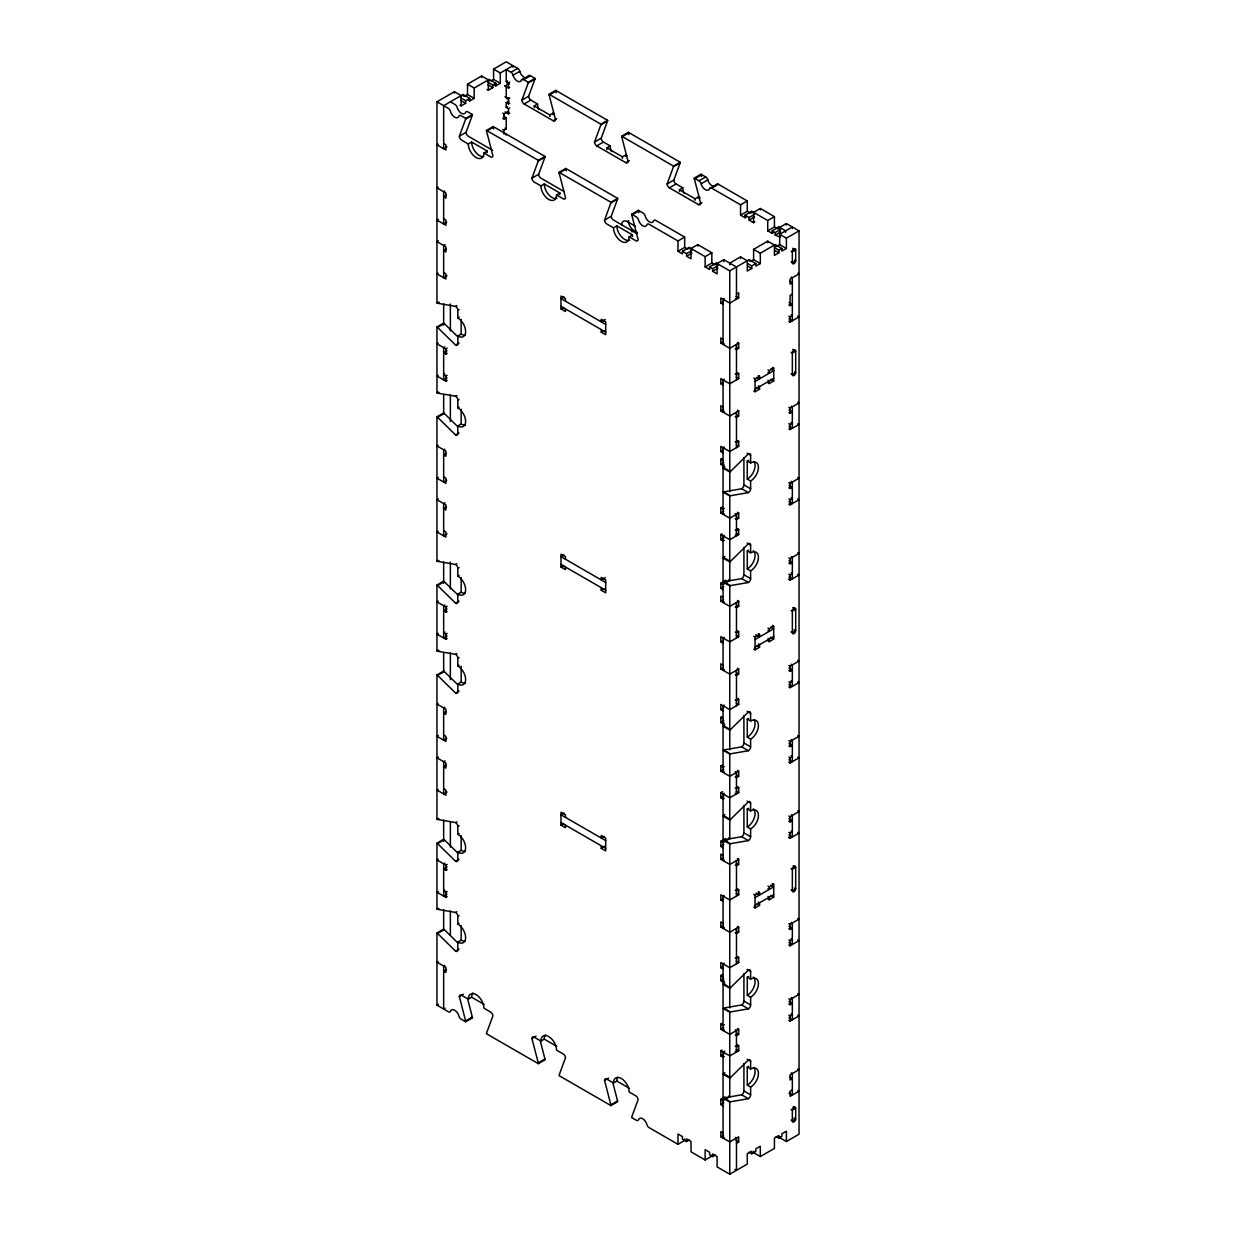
<?xml version="1.0" encoding="UTF-8"?>
<svg xmlns="http://www.w3.org/2000/svg" width="1236" height="1236" viewBox="0 0 1236 1236"><rect width="100%" height="100%" fill="white"/><g stroke="black" fill="none" stroke-linecap="round" stroke-linejoin="round"><path stroke-width="1.5" d="M468.274 143.979L471.627 142.047L487.278 151.086L483.925 153.017A11.062 6.381 60 0 1 476.107 157.528A11.062 6.381 60 0 1 468.274 143.979L461.569 140.116A3.167 1.823 60 0 1 459.344 136.238L465.632 119.104A3.167 1.823 60 0 0 465.725 118.424L472.43 114.546L467.718 111.827A3.167 1.823 60 0 0 465.617 112.337A6.319 3.646 60 0 1 464.983 113.326M459.344 136.238L466.049 132.36L472.337 115.226A3.167 1.823 60 0 0 472.43 114.546M556.71 118.733L553.218 120.757L524.157 103.978A3.167 1.823 60 0 1 521.932 100.101L528.22 82.966A3.167 1.823 60 0 0 528.313 82.287L535.018 78.409L530.306 75.69A3.167 1.823 60 0 0 528.205 76.199A6.319 3.646 60 0 1 523.987 77.204A6.319 3.646 60 0 1 519.769 71.333A3.167 1.823 60 0 0 517.668 68.397L506.235 61.8L493.581 69.108L493.581 79.444L500.286 83.306L500.286 72.986L512.94 65.678L512.94 67.177M521.932 100.101L528.637 96.238L534.925 79.104A3.167 1.823 60 0 0 535.018 78.409M540.889 185.894L544.242 183.963L559.893 193.001L556.54 194.933A11.062 6.381 60 0 1 548.707 199.444A11.062 6.381 60 0 1 540.889 185.894L534.184 182.032A3.167 1.823 60 0 1 531.943 178.154L538.247 161.02A3.167 1.823 60 0 0 538.34 160.34L545.045 156.462L493.179 126.535L486.474 130.398A3.167 1.823 60 0 0 486.567 131.186L492.87 155.597A3.167 1.823 60 0 1 490.63 156.879L483.925 153.017M531.943 178.154L538.649 174.291L544.952 157.157A3.167 1.823 60 0 0 545.045 156.462M629.309 160.649L625.818 162.673L596.772 145.894A3.167 1.823 60 0 1 594.531 142.032L600.82 124.882A3.167 1.823 60 0 0 600.912 124.203L607.618 120.34L555.767 90.398L549.062 94.26A3.167 1.823 60 0 0 549.155 95.064L555.458 119.459A3.167 1.823 60 0 1 553.218 120.757M594.531 142.032L601.237 138.154L607.525 121.02A3.167 1.823 60 0 0 607.618 120.34M613.489 227.826L616.841 225.879L632.492 234.917L629.139 236.849A11.062 6.381 60 0 1 621.322 241.375A11.062 6.381 60 0 1 613.489 227.826L606.783 223.948A3.167 1.823 60 0 1 604.558 220.07L610.847 202.936A3.167 1.823 60 0 0 610.939 202.256L617.645 198.378L565.794 168.451L559.089 172.314A3.167 1.823 60 0 0 559.182 173.117L565.47 197.513A3.167 1.823 60 0 1 563.245 198.811L556.54 194.933M604.558 220.07L611.264 216.207L617.552 199.073A3.167 1.823 60 0 0 617.645 198.378M701.924 202.58L698.433 204.589L669.371 187.81A3.167 1.823 60 0 1 667.131 183.948L673.435 166.814A3.167 1.823 60 0 0 673.527 166.118L680.233 162.256L628.382 132.314L621.677 136.192A3.167 1.823 60 0 0 621.77 136.98L628.058 161.375A3.167 1.823 60 0 1 625.818 162.673M667.131 183.948L673.836 180.07L680.14 162.936A3.167 1.823 60 0 0 680.233 162.256M748.383 492.623L741.677 488.761L723.693 491.866A3.167 1.823 -60 0 0 723.06 492.129L729.765 496.007A3.167 1.823 -60 0 1 730.399 495.744L748.383 492.623A3.167 1.823 -60 0 0 750.623 488.761L750.623 481.005A11.062 6.381 -60 0 0 758.44 467.455A11.062 6.381 -60 0 0 750.623 462.944L750.623 455.203A3.167 1.823 -60 0 0 748.383 453.906L730.399 471.565A3.167 1.823 -60 0 1 729.765 472.044L723.06 468.166A3.167 1.823 -60 0 0 723.693 467.687L724.821 466.59M748.383 582.496L741.677 578.618L723.693 581.739A3.167 1.823 -60 0 0 723.06 582.001L729.765 585.864A3.167 1.823 -60 0 1 730.399 585.601L748.383 582.496A3.167 1.823 -60 0 0 750.623 578.618L750.623 570.877A11.062 6.381 -60 0 0 758.44 557.328A11.062 6.381 -60 0 0 750.623 552.801L750.623 545.061A3.167 1.823 -60 0 0 748.383 543.778L730.399 561.422A3.167 1.823 -60 0 1 729.765 561.901L723.06 558.039A3.167 1.823 -60 0 0 723.693 557.56L724.821 556.447M748.383 750.731L741.677 746.853L723.693 749.974A3.167 1.823 -60 0 0 723.06 750.237L729.765 754.099A3.167 1.823 -60 0 1 730.399 753.836L748.383 750.731A3.167 1.823 -60 0 0 750.623 746.853L750.623 739.113A11.062 6.381 -60 0 0 758.44 725.563A11.062 6.381 -60 0 0 750.623 721.036L750.623 713.296A3.167 1.823 -60 0 0 748.383 712.013L730.399 729.657A3.167 1.823 -60 0 1 729.765 730.136L723.06 726.274A3.167 1.823 -60 0 0 723.693 725.795L724.821 724.682M748.383 840.588L741.677 836.71L723.693 839.831A3.167 1.823 -60 0 0 723.06 840.094L729.765 843.972A3.167 1.823 -60 0 1 730.399 843.709L748.383 840.588A3.167 1.823 -60 0 0 750.623 836.71L750.623 828.97A11.062 6.381 -60 0 0 758.44 815.42A11.062 6.381 -60 0 0 750.623 810.909L750.623 803.168A3.167 1.823 -60 0 0 748.383 801.87L730.399 819.53A3.167 1.823 -60 0 1 729.765 820.009L723.06 816.131A3.167 1.823 -60 0 0 723.693 815.652L724.821 814.555M748.383 1008.823L741.677 1004.945L723.693 1008.066A3.167 1.823 -60 0 0 723.06 1008.329L729.765 1012.207A3.167 1.823 -60 0 1 730.399 1011.944L748.383 1008.823A3.167 1.823 -60 0 0 750.623 1004.945L750.623 997.205A11.062 6.381 -60 0 0 758.44 983.655A11.062 6.381 -60 0 0 750.623 979.144L750.623 971.403A3.167 1.823 -60 0 0 748.383 970.105L730.399 987.765A3.167 1.823 -60 0 1 729.765 988.244L723.06 984.366A3.167 1.823 -60 0 0 723.693 983.887L724.821 982.79M748.383 1098.68L741.677 1094.818L723.693 1097.923A3.167 1.823 -60 0 0 723.06 1098.186L729.765 1102.064A3.167 1.823 -60 0 1 730.399 1101.801L748.383 1098.68A3.167 1.823 -60 0 0 750.623 1094.818L750.623 1087.077A11.062 6.381 -60 0 0 758.44 1073.528A11.062 6.381 -60 0 0 750.623 1069.001L750.623 1061.26A3.167 1.823 -60 0 0 748.383 1059.978L730.399 1077.622A3.167 1.823 -60 0 1 729.765 1078.101L723.06 1074.238A3.167 1.823 -60 0 0 723.693 1073.76L724.821 1072.647M456.841 305.647L455.574 306.373L437.59 303.253A3.167 1.823 60 0 1 436.957 302.99L436.957 101.8L454.462 91.696L461.167 95.574L461.167 105.894L459.9 105.168M467.502 84.172L474.207 88.034L474.207 98.37L467.502 94.492L467.502 84.172L481.623 76.014L488.328 79.892L488.328 90.213L487.061 89.486M468.475 100.224L469.726 100.95L469.726 98.37L463.021 94.492L443.662 105.678L443.662 148.691L447.015 146.76M474.207 88.034L489.101 79.444L495.806 83.306L495.806 85.887L494.555 85.16M464.149 96.423L467.502 94.492M491.063 80.881L493.581 79.444M509.726 82.148L508.475 82.874L506.235 81.591L506.235 69.54L510.962 72.26L517.668 68.397M460.611 97.829L465.632 100.734L469.726 98.37M487.772 82.148L492.793 85.052L495.806 83.306M510.962 72.275A3.167 1.823 60 0 1 513.064 75.195L519.769 71.333M461.167 105.894L465.632 103.314L465.632 100.734M469.726 100.95L474.207 98.37M488.328 90.213L492.793 87.632L492.793 85.052M495.806 85.887L500.286 83.306M506.235 81.591L507.502 80.865M513.064 75.195A6.319 3.646 60 0 0 517.281 81.082A6.319 3.646 60 0 0 521.499 80.062L528.205 76.199M504.983 86.026L508.475 88.034L509.726 87.308M521.499 80.062A3.167 1.823 60 0 1 523.6 79.567L530.306 75.69M465.632 119.104L472.337 115.226M528.22 82.966L534.925 79.104M504.983 96.779L508.475 98.787L509.726 98.061M509.726 107.965L508.475 108.691L506.235 107.393L506.235 102.665L508.753 101.213M438.069 144.179L436.957 144.828L445.887 149.989L445.887 144.828L443.662 143.53M506.235 102.665L508.475 103.963L509.726 103.237M506.235 107.393L507.502 106.667M502.743 113.125L504.01 113.851L508.475 111.271M524.157 103.978L530.862 100.101L537.567 103.978A11.062 6.381 60 0 0 538.85 109.664M505.122 111.92L508.475 113.851L509.726 113.125M502.743 118.285L504.01 119.011L506.235 117.714L506.235 128.899L504.01 130.197L502.743 129.471M486.567 131.186L493.272 127.323A3.167 1.823 60 0 1 493.179 126.535M549.155 95.064L555.86 91.186A3.167 1.823 60 0 1 555.767 90.398M534.354 107.625A11.062 6.381 60 0 1 534.215 105.91L537.567 103.978M506.096 134.152L506.235 135.095M549.726 116.508A11.062 6.381 60 0 0 549.865 114.948L553.218 113.017L554.47 113.743M438.069 187.192L436.957 187.841L445.887 193.001L445.887 198.162L443.662 196.864L446.335 195.319M444.775 191.07L443.662 191.704L443.662 223.979L446.721 222.202M538.247 161.02L544.952 157.157M600.82 124.882L607.525 121.02M438.347 219.297L436.957 220.101L445.887 225.261L445.887 220.101L443.662 218.803M596.772 145.894L603.477 142.032L610.182 145.894A11.062 6.381 60 0 0 611.449 151.58M438.347 240.804L436.957 241.607L445.887 246.767L445.887 251.928L443.662 250.645L446.335 249.085M559.182 173.117L565.887 169.239A3.167 1.823 60 0 1 565.794 168.451M621.77 136.98L628.475 133.102A3.167 1.823 60 0 1 628.382 132.314M606.953 149.556A11.062 6.381 60 0 1 606.83 147.826L610.182 145.894M445.053 244.666L443.662 245.485L443.662 277.745L447.015 275.813M622.341 158.44A11.062 6.381 60 0 0 622.465 156.864L625.818 154.933L627.085 155.659M438.069 273.218L436.957 273.867L445.887 279.027L445.887 273.867L443.662 272.584M436.957 302.99L438.208 302.264M610.847 202.936L617.552 199.073M673.435 166.814L680.14 162.936M437.59 303.253L439.259 302.279M669.371 187.81L676.077 183.948L682.782 187.81A11.062 6.381 60 0 0 684.064 193.496M457.784 336.795L444.296 323.554A3.167 1.823 60 0 0 443.662 323.075L436.957 326.953A3.167 1.823 60 0 1 437.59 327.432L455.574 345.076A3.167 1.823 60 0 0 457.814 343.793L457.814 336.053A11.062 6.381 60 0 0 465.632 331.526A11.062 6.381 60 0 0 457.814 317.976L457.814 310.236L459.066 309.51M631.689 214.23L638.394 210.367L643.106 213.086A3.167 1.823 60 0 1 645.207 216.022A6.319 3.646 60 0 0 649.425 221.893A6.319 3.646 60 0 0 653.643 220.889A3.167 1.823 60 0 1 655.76 220.394L684.682 237.096L684.682 247.416L677.977 251.279L677.977 240.958L649.054 224.257A3.167 1.823 60 0 0 646.938 224.767A6.319 3.646 60 0 1 642.72 225.771A6.319 3.646 60 0 1 638.518 219.9A3.167 1.823 60 0 0 636.401 216.964L631.689 214.23A3.167 1.823 60 0 0 631.781 215.033L638.085 239.429A3.167 1.823 60 0 1 635.845 240.726L629.139 236.849M698.433 204.589A3.167 1.823 60 0 0 700.657 203.307L694.369 178.896A3.167 1.823 60 0 1 694.277 178.108L700.982 174.23L705.694 176.949A3.167 1.823 60 0 1 707.795 179.884A6.319 3.646 60 0 0 713.666 186.358M631.781 215.033L638.487 211.155A3.167 1.823 60 0 1 638.394 210.367M694.369 178.896L701.075 175.018A3.167 1.823 60 0 1 700.982 174.23M437.59 327.432L444.296 323.554M679.568 191.472A11.062 6.381 60 0 1 679.429 189.757L682.782 187.81M457.814 317.976L459.282 317.142M621.754 225.462A7.895 4.558 60 0 1 627.316 221.599L628.568 220.873M694.277 178.108L698.989 180.827L705.694 176.949M698.989 180.827A3.167 1.823 60 0 1 701.09 183.762L707.795 179.884M438.208 343.052L436.957 343.778L445.887 348.938L447.154 348.212M631.92 231.843L634.022 230.638L637.513 232.662M709.526 188.629L716.231 184.751A3.167 1.823 60 0 1 718.332 184.257L747.27 200.958L747.27 211.279L740.565 215.157L740.565 204.821L711.627 188.119A3.167 1.823 60 0 0 709.526 188.629A6.319 3.646 60 0 1 705.308 189.633A6.319 3.646 60 0 1 701.09 183.762M711.627 188.119L718.332 184.257M694.941 200.356A11.062 6.381 60 0 0 695.08 198.78L698.433 196.848L700.101 197.822M457.814 336.053L461.167 334.106A11.062 6.381 60 0 0 465.447 335.111M444.914 346.914L443.662 347.64L443.662 379.9L447.015 377.969M455.574 345.076L459.066 343.067M447.015 350.869L443.662 352.801L445.887 354.099L447.154 353.372M563.987 296.887L561.005 298.602L605.702 324.419M438.208 375.311L436.957 376.038L445.887 381.198L447.154 380.472M444.914 374.014L443.662 374.74L445.887 376.038L447.154 375.311M677.977 240.958L684.682 237.096M740.565 204.821L747.27 200.958M565.47 301.182L565.47 298.602L561.005 296.022L561.005 308.923L563.678 307.378M436.957 326.953L436.957 392.847L438.208 392.121M677.977 251.279L682.442 253.859L682.442 251.279L689.147 247.416L705.138 256.64L711.843 252.777L711.843 263.098L705.138 266.961L705.138 256.64M746.297 217.011L745.03 217.737L745.03 215.157L751.735 211.279L767.726 220.502L774.431 216.64L774.431 226.96L767.726 230.838L767.726 220.502M436.957 392.847A3.167 1.823 60 0 0 437.59 393.11L438.842 392.384M711.843 252.777L697.722 244.62L691.017 248.482L691.017 258.818L686.552 256.238L686.552 253.643L691.913 250.553M774.431 216.64L760.31 208.482L753.605 212.36L753.605 222.681L754.856 221.955M745.03 215.157L749.124 217.521L754.578 214.369M686.552 256.238L691.913 253.133M749.124 217.521L749.124 220.101L754.578 216.949M437.59 393.11L455.574 396.231L456.841 395.505M457.784 426.667L444.296 413.427A3.167 1.823 60 0 0 443.662 412.948L436.957 416.81A3.167 1.823 60 0 1 437.59 417.289L455.574 434.948A3.167 1.823 60 0 0 457.814 433.651L457.814 425.91A11.062 6.381 60 0 0 465.632 421.399A11.062 6.381 60 0 0 457.814 407.849L457.814 400.109L459.066 399.382M605.254 319.506L601.237 321.839L601.237 319.243L605.702 321.839L605.702 334.74L601.237 332.16L601.237 329.579M437.59 417.289L444.296 413.427M457.814 407.849L459.066 407.123M705.138 266.961L709.603 269.541L709.603 266.961L716.308 263.098L729.765 270.854L749.124 259.668L755.829 263.546L755.829 266.126L760.31 263.546L760.31 253.226L753.605 249.348L753.605 259.668L760.31 263.546M773.458 232.692L772.191 233.419L772.191 230.838L778.896 226.96L785.632 230.854L785.632 232.353M735.343 298.602L736.471 299.251L736.471 266.991L723.802 259.668L717.096 263.546L717.096 273.867L712.616 271.287L712.616 268.706L717.992 265.616M779.684 1136.672L779.684 1137.63L786.39 1141.508L799.043 1134.2L799.043 230.854L786.39 223.546L779.684 227.409L779.684 244.62L776.332 246.551M601.237 332.16L603.925 330.615M772.191 230.838L775.204 232.569L780.658 229.432M712.616 271.287L717.992 268.197M775.204 232.569L775.204 235.149L780.658 232.013M755.829 263.546L751.735 265.91L751.735 268.49L747.27 271.07L747.27 260.75L740.565 256.872L729.765 263.113L729.765 264.813M753.605 249.348L767.726 241.19L774.431 245.068L774.431 255.388L778.896 252.808L778.896 250.228L774.879 247.911M780.519 237.25L775.204 235.149M457.814 425.91L461.167 423.979A11.062 6.381 60 0 0 465.447 424.983M760.31 253.226L775.204 244.62L781.909 248.482L781.909 251.062L786.39 248.482L786.39 238.162L799.043 230.854M750.53 261.445L753.605 259.668M455.574 434.948L459.066 432.924M438.069 445.284L436.957 445.933L445.887 451.094L445.887 456.254L443.662 454.972L446.335 453.427M778.896 250.228L781.909 248.482M444.775 449.162L443.662 449.811L443.662 482.071L446.721 480.294M724.172 298.602L723.06 299.251L723.06 344.411L724.172 343.762M736.471 294.091L738.695 292.793L738.695 297.953L729.765 303.114L720.82 297.953L720.82 303.114L723.508 301.569M438.347 477.39L436.957 478.193L445.887 483.353L445.887 478.193L443.662 476.911M792.338 294.091L790.113 295.373L790.113 305.694L788.846 304.968M438.347 498.896L436.957 499.699L445.887 504.875L445.887 510.035L443.662 508.738L446.335 507.193M723.06 339.251L720.82 337.969L720.82 343.129L723.508 341.569M445.053 502.774L443.662 503.577L443.662 535.837L447.015 533.906M790.113 305.694L792.338 304.411L788.985 302.48M735.204 348.846L736.471 349.572L738.695 348.289L738.695 343.129L729.765 348.289L720.82 343.129M788.846 316.153L790.113 316.879L792.338 315.597L791.086 314.871M788.846 321.314L790.113 322.04L799.043 316.879L797.792 316.153M438.069 531.325L436.957 531.974L445.887 537.135L445.887 531.974L443.662 530.677M724.172 379.251L723.06 379.9L723.06 412.16L724.311 411.433M737.444 372.731L738.695 373.457L738.695 378.618L729.765 383.778L720.82 378.618L720.82 383.778L723.508 382.233M738.695 373.457L736.471 374.74L735.204 374.014M436.957 416.81L436.957 561.082L438.208 560.356M436.957 561.082A3.167 1.823 60 0 0 437.59 561.345L438.842 560.619M753.821 378.108L755.072 378.834L759.553 376.254L759.553 378.834L757.035 377.382M767.973 369.935L769.225 370.661L773.705 368.081L773.705 380.982L769.225 383.562L767.973 382.851M755.088 381.414L773.721 370.661L770.739 368.931M755.088 389.155L773.721 378.401M723.06 406.999L720.82 405.717L720.82 410.877L723.508 409.332M437.59 561.345L455.574 564.466L456.841 563.74M753.821 391.009L755.072 391.735L759.553 389.155L759.553 386.574L758.286 385.848M457.784 594.902L444.296 581.662A3.167 1.823 60 0 0 443.662 581.183L436.957 585.045A3.167 1.823 60 0 1 437.59 585.524L455.574 603.183A3.167 1.823 60 0 0 457.814 601.886L457.814 594.145A11.062 6.381 60 0 0 465.632 589.634A11.062 6.381 60 0 0 457.814 576.084L457.814 568.344L459.066 567.618M735.204 416.594L736.471 417.32L738.695 416.038L738.695 410.877L729.765 416.038L720.82 410.877M437.59 585.524L444.296 581.662M457.814 576.084L459.066 575.358M438.208 601.144L436.957 601.87L445.887 607.03L447.154 606.304M457.814 594.145L461.167 592.214A11.062 6.381 60 0 0 465.447 593.203M444.914 605.022L443.662 605.748L443.662 638.008L447.015 636.061M788.846 407.355L790.113 408.081L799.043 402.921L797.792 402.194M724.172 447.015L723.06 447.648L723.06 514.33L724.172 513.682M455.574 603.183L459.066 601.159M447.015 608.962L443.662 610.908L445.887 612.191L447.154 611.465M737.444 440.48L738.695 441.206L738.695 446.366L729.765 451.526L720.82 446.366L720.82 451.526L723.508 449.981M738.695 441.206L736.471 442.488L735.204 441.762M788.846 412.515L790.113 413.241L792.338 411.943L788.985 410.012M724.311 464.999L723.06 465.725L720.82 464.427L720.82 459.267L722.071 458.541M563.987 554.979L561.005 556.694L605.702 582.511M720.82 464.427L723.755 462.743M788.846 423.701L790.113 424.427L792.338 423.129L791.086 422.403M788.846 428.861L790.113 429.587L799.043 424.427L797.792 423.701M438.208 633.404L436.957 634.13L445.887 639.29L447.154 638.564M444.914 632.121L443.662 632.847L445.887 634.13L447.154 633.404M565.47 559.29L565.47 556.694L561.005 554.114L561.005 567.03L563.678 565.47M436.957 585.045L436.957 650.955L438.208 650.229M436.957 650.955A3.167 1.823 60 0 0 437.59 651.217L438.842 650.491M437.59 651.217L455.574 654.323L456.841 653.597M457.784 684.759L444.296 671.519A3.167 1.823 60 0 0 443.662 671.04L436.957 674.918A3.167 1.823 60 0 1 437.59 675.397L455.574 693.041A3.167 1.823 60 0 0 457.814 691.758L457.814 684.018A11.062 6.381 60 0 0 465.632 679.491A11.062 6.381 60 0 0 457.814 665.941L457.814 658.201L459.066 657.475M735.204 518.765L736.471 519.491L738.695 518.193L738.695 513.033L729.765 518.193L720.82 513.033L720.82 507.872L722.071 507.146M724.311 508.444L723.06 509.17L720.82 507.872M605.254 577.614L601.237 579.931L601.237 577.351L605.702 579.931L605.702 592.832L601.237 590.252L601.237 587.672M437.59 675.397L444.296 671.519M720.82 513.033L723.755 511.349M457.814 665.941L459.066 665.215M601.237 590.252L603.925 588.707M788.846 482.627L790.113 483.353L799.043 478.193L797.792 477.467M788.846 487.787L790.113 488.514L792.338 487.231L788.985 485.3M457.814 684.018L461.167 682.071A11.062 6.381 60 0 0 465.447 683.075M724.311 540.271L723.06 540.997L720.82 539.715L720.82 534.555L722.071 533.828M724.172 535.188L723.06 535.837L723.06 602.519L724.172 601.87M720.82 539.715L723.755 538.015M720.82 534.555L729.765 539.715L738.695 534.555L738.695 529.379L736.471 530.677L735.204 529.95M788.846 498.973L790.113 499.699L792.338 498.417L791.086 497.691M455.574 693.041L459.066 691.032M438.069 703.392L436.957 704.041L445.887 709.201L445.887 714.362L443.662 713.064L446.335 711.519M788.846 504.133L790.113 504.86L799.043 499.699L797.792 498.973M444.775 707.255L443.662 707.904L443.662 740.163L446.721 738.386M438.347 735.482L436.957 736.301L445.887 741.461L445.887 736.301L443.662 735.003M723.06 589.603L720.82 588.321L720.82 583.16L722.071 582.434M723.755 581.461L725.841 580.256M724.311 583.716L723.06 584.443L720.82 583.16M724.729 583.485L729.765 580.58L729.765 496.007M720.82 588.321L723.755 586.621M438.347 757.004L436.957 757.807L445.887 762.967L445.887 768.128L443.662 766.83L446.335 765.285M788.846 557.915L790.113 558.641L799.043 553.481L797.792 552.755M723.06 597.343L720.82 596.061L720.82 601.221L723.508 599.676M445.053 760.866L443.662 761.67L443.662 793.945L447.015 791.998M788.846 563.075L790.113 563.801L792.338 562.504L788.985 560.572M735.204 606.953L736.471 607.679L738.695 606.382L738.695 601.221L729.765 606.382L720.82 601.221M788.846 574.261L790.113 574.987L792.338 573.689L791.086 572.963M788.429 579.174L790.113 580.147L799.043 574.987L797.792 574.261M438.069 789.418L436.957 790.067L445.887 795.227L445.887 790.067L443.662 788.769M724.172 637.359L723.06 638.008L723.06 670.267L724.311 669.541M737.444 630.823L738.695 631.55L738.695 636.71L729.765 641.87L720.82 636.71L720.82 641.87L723.508 640.325M738.695 631.55L736.471 632.832L735.204 632.106M436.957 674.918L436.957 819.19L438.208 818.464M436.957 819.19A3.167 1.823 60 0 0 437.59 819.453L438.842 818.726M753.821 636.216L755.072 636.942L759.553 634.362L759.553 636.942L755.768 634.763M767.973 628.043L769.225 628.769L773.705 626.188L773.705 639.089L769.225 641.669L767.973 640.943M755.088 639.506L773.721 628.753L770.739 627.038M755.088 647.247L773.721 636.494M723.06 665.107L720.82 663.809L720.82 668.97L723.508 667.425M437.59 819.453L455.574 822.558L456.841 821.832M753.821 649.116L755.072 649.842L759.553 647.262L759.553 644.682L758.286 643.956M457.784 852.995L444.296 839.754A3.167 1.823 60 0 0 443.662 839.275L436.957 843.153A3.167 1.823 60 0 1 437.59 843.632L455.574 861.276A3.167 1.823 60 0 0 457.814 859.993L457.814 852.237A11.062 6.381 60 0 0 465.632 847.726A11.062 6.381 60 0 0 457.814 834.176L457.814 826.436L459.066 825.71M735.204 674.701L736.471 675.428L738.695 674.13L738.695 668.97L729.765 674.13L720.82 668.97M437.59 843.632L444.296 839.754M457.814 834.176L459.066 833.45M438.208 859.236L436.957 859.962L445.887 865.123L447.154 864.397M457.814 852.237L461.167 850.306A11.062 6.381 60 0 0 465.447 851.31M444.914 863.114L443.662 863.84L443.662 896.1L447.015 894.169M788.846 665.447L790.113 666.173L799.043 661.013L797.792 660.287M724.172 705.107L723.06 705.756L723.06 772.423L724.172 771.789M455.574 861.276L459.066 859.267M447.015 867.069L443.662 869.001L445.887 870.298L447.154 869.572M737.444 698.572L738.695 699.298L738.695 704.458L729.765 709.619L720.82 704.458L720.82 709.619L723.508 708.073M738.695 699.298L736.471 700.596L735.204 699.87M788.846 670.607L790.113 671.333L792.338 670.051L788.985 668.12M724.311 723.091L723.06 723.817L720.82 722.535L720.82 717.359L722.071 716.633M563.987 813.072L561.005 814.802L605.702 840.604M720.82 722.535L723.755 720.835M788.846 681.793L790.113 682.519L792.338 681.237L791.086 680.511M788.846 686.953L790.113 687.679L799.043 682.519L797.792 681.793M438.208 891.511L436.957 892.237L445.887 897.398L447.154 896.672M444.914 890.214L443.662 890.94L445.887 892.237L447.154 891.511M565.47 817.382L565.47 814.802L561.005 812.222L561.005 825.123L563.678 823.578M436.957 843.153L436.957 909.047L438.208 908.321M436.957 909.047A3.167 1.823 60 0 0 437.59 909.31L438.842 908.584M437.59 909.31L455.574 912.431L456.841 911.704M457.784 942.852L444.296 929.611A3.167 1.823 60 0 0 443.662 929.132L436.957 933.01A3.167 1.823 60 0 1 437.59 933.489L455.574 951.148A3.167 1.823 60 0 0 457.814 949.851L457.814 942.11A11.062 6.381 60 0 0 465.632 937.599A11.062 6.381 60 0 0 457.814 924.049L457.814 916.293L459.066 915.567M735.204 776.857L736.471 777.583L738.695 776.301L738.695 771.14L729.765 776.301L720.82 771.14L720.82 765.98L722.071 765.254M724.311 766.536L723.06 767.262L720.82 765.98M603.925 836.478L601.237 838.023L601.237 835.443L605.702 838.023L605.702 850.94L601.237 848.36L601.237 845.764M437.59 933.489L444.296 929.611M720.82 771.14L723.755 769.441M457.814 924.049L459.066 923.323M601.237 848.36L605.254 846.027M788.846 740.735L790.113 741.461L799.043 736.301L797.792 735.575M788.846 745.895L790.113 746.621L792.338 745.323L788.985 743.392M457.814 942.11L461.167 940.179A11.062 6.381 60 0 0 465.447 941.168M724.311 798.379L723.06 799.105L720.82 797.807L720.82 792.647L722.488 791.673M724.172 793.296L723.06 793.929L723.06 860.611L724.172 859.962M455.574 951.148L459.066 949.124M720.82 797.807L723.755 796.108M720.82 792.647L729.765 797.807L738.695 792.647L738.695 787.486L736.471 788.769L735.204 788.043M788.846 757.081L790.113 757.807L792.338 756.509L791.086 755.783M438.069 961.484L436.957 962.133L445.887 967.294L445.887 972.454L443.662 971.172L446.335 969.611M788.846 762.241L790.113 762.967L799.043 757.807L797.792 757.081M444.775 965.362L443.662 965.996L443.662 1009.024L445.115 1008.174M436.957 933.01L436.957 1005.146L438.409 1004.312M723.06 847.711L720.82 846.413L720.82 841.252L722.071 840.526M723.755 839.553L725.424 838.595M724.311 841.824L723.06 842.55L720.82 841.252M724.729 841.577L729.765 838.672L729.765 754.099M467.625 998.796L472.337 1017.104A3.167 1.823 60 0 1 472.43 1017.892L465.725 1021.77A3.167 1.823 60 0 0 465.632 1020.967L459.344 996.571L463.361 994.238M720.82 846.413L723.755 844.729M459.344 996.571A3.167 1.823 60 0 1 461.569 995.274L468.274 999.152L471.627 997.205A11.062 6.381 60 0 1 472.909 993.002M788.846 816.007L790.113 816.733L799.043 811.573L797.792 810.847M723.06 855.451L720.82 854.153L720.82 859.314L723.508 857.769M788.846 821.168L790.113 821.894L792.338 820.611L788.985 818.665M735.204 865.045L736.471 865.772L738.695 864.489L738.695 859.314L729.765 864.489L720.82 859.314M788.846 832.353L790.113 833.079L792.338 831.797L791.086 831.071M465.632 1020.967L472.337 1017.104M788.429 837.282L790.113 838.24L799.043 833.079L797.792 832.353M724.172 895.451L723.06 896.1L723.06 928.36L724.311 927.633M737.444 888.916L738.695 889.642L738.695 894.802L729.765 899.978L720.82 894.802L720.82 899.978L723.508 898.417M738.695 889.642L736.471 890.94L735.204 890.214M753.821 894.308L755.072 895.034L759.553 892.454L759.553 895.034L756.185 893.103M767.973 886.135L769.225 886.861L773.705 884.281L773.705 897.182L769.225 899.762L767.973 899.035M755.088 897.599L773.721 886.845L770.739 885.13M755.088 905.355L773.721 894.601M723.06 923.199L720.82 921.902L720.82 927.077L723.508 925.517M753.821 907.209L755.072 907.935L759.553 905.355L759.553 902.774L758.286 902.048M540.225 1040.712L544.952 1059.02A3.167 1.823 60 0 1 545.045 1059.808L538.34 1063.686A3.167 1.823 60 0 0 538.247 1062.883L531.943 1038.487L535.976 1036.17M531.943 1038.487A3.167 1.823 60 0 1 534.184 1037.189L540.889 1041.067L544.242 1039.136A11.062 6.381 60 0 1 545.509 1034.918M735.204 932.794L736.471 933.52L738.695 932.238L738.695 927.077L729.765 932.238L720.82 927.077M538.247 1062.883L544.952 1059.02M788.846 923.555L790.113 924.281L799.043 919.12L797.792 918.394M724.172 963.199L723.06 963.848L723.06 1030.53L724.172 1029.882M737.444 956.679L738.695 957.39L738.695 962.566L729.765 967.726L720.82 962.566L720.82 967.726L723.508 966.166M738.695 957.39L736.471 958.688L735.204 957.962M788.846 928.715L790.113 929.441L792.338 928.143L788.985 926.212M724.311 981.199L723.06 981.909L720.82 980.627L720.82 975.467L722.488 974.493M720.82 980.627L723.755 978.927M788.846 939.901L790.113 940.627L792.338 939.329L791.086 938.603M788.846 945.061L790.113 945.787L799.043 940.627L797.792 939.901M612.824 1082.628L617.552 1100.936A3.167 1.823 60 0 1 617.645 1101.724L610.939 1105.602A3.167 1.823 60 0 0 610.847 1104.814L604.558 1080.403L608.575 1078.086M604.558 1080.403A3.167 1.823 60 0 1 606.783 1079.121L613.489 1082.983L616.841 1081.052A11.062 6.381 60 0 1 617.722 1077.406M735.204 1034.965L736.471 1035.691L738.695 1034.393L738.695 1029.233L729.765 1034.393L720.82 1029.233L720.82 1024.072L722.071 1023.346M724.311 1024.644L723.06 1025.37L720.82 1024.072M720.82 1029.233L723.755 1027.549M788.846 998.827L790.113 999.553L799.043 994.393L797.792 993.667M610.847 1104.814L617.552 1100.936M788.846 1003.987L790.113 1004.713L792.338 1003.431L788.985 1001.484M724.311 1056.471L723.06 1057.197L720.82 1055.899L720.82 1050.739L722.071 1050.013M724.729 1051.063L723.06 1052.037L723.06 1138.062L724.172 1137.414M720.82 1055.899L723.755 1054.215M720.82 1050.739L729.765 1055.899L738.695 1050.739L738.695 1045.579L736.471 1046.877L735.204 1046.15M788.846 1015.173L790.113 1015.899L792.338 1014.617L791.086 1013.891M788.846 1020.333L790.113 1021.06L799.043 1015.899L797.792 1015.173M723.06 1105.803L720.82 1104.52L720.82 1099.345L722.071 1098.619M723.755 1097.661L725.007 1096.935M724.311 1099.916L723.06 1100.643L720.82 1099.345M725.146 1099.437L729.765 1096.765L729.765 1012.207M720.82 1104.52L723.755 1102.821M613.489 1082.983A11.062 6.381 60 0 1 621.322 1078.472A11.062 6.381 60 0 1 629.139 1092.021L635.845 1095.884A3.167 1.823 60 0 1 638.085 1099.762L631.781 1116.896A3.167 1.823 60 0 0 631.689 1117.576L636.401 1120.295A3.167 1.823 60 0 0 638.502 1119.801A6.319 3.646 60 0 1 642.72 1118.796A6.319 3.646 60 0 1 646.938 1124.667A3.167 1.823 60 0 0 649.054 1127.603L677.977 1144.304L684.682 1140.426L684.682 1138.974M677.977 1144.304L677.977 1133.984L682.442 1136.564L682.442 1139.144L686.552 1141.508L689.225 1139.963M792.338 1089.889L790.113 1091.172L790.113 1096.347L799.043 1091.172L797.931 1090.538M723.06 1132.902L720.82 1131.62L720.82 1136.78L723.508 1135.22M686.552 1141.508L686.552 1138.928L691.017 1141.508L691.017 1151.828L705.138 1159.986L711.843 1156.108L711.843 1155.15M705.138 1159.986L705.138 1149.665L709.603 1152.246L709.603 1154.826L712.616 1156.556L715.304 1155.011M736.471 1143.223L738.695 1141.94L738.695 1136.78L729.765 1141.94L720.82 1136.78M749.062 1152.215L751.735 1153.775L755.829 1151.396L755.829 1148.816L760.31 1146.236L760.31 1156.556L753.605 1152.694L753.605 1151.241M776.223 1136.533L778.896 1138.093L781.909 1136.347L781.909 1133.767L786.39 1131.187L786.39 1141.508M712.616 1156.556L712.616 1153.976L717.096 1156.556L717.096 1166.892L729.765 1174.2L747.27 1164.096L747.27 1153.775L751.735 1151.179L751.735 1153.775M760.31 1156.556L774.431 1148.414L774.431 1138.093L778.896 1135.498L778.896 1138.093M523.6 79.567L528.313 82.287M549.062 94.26L600.912 124.203M621.677 136.192L673.527 166.118M747.27 211.279L750.623 213.21M774.431 226.96L778.062 229.062M493.581 69.108L500.286 72.986M786.39 238.162L779.684 234.299L792.338 226.976L792.338 228.49M740.565 215.157L745.03 217.737M749.124 220.101L753.605 222.681M767.726 230.838L772.191 233.419M507.919 83.523L508.753 84.017M507.084 83.368L508.753 84.326M792.77 248.297L795.69 249.996L792.338 251.928L791.086 251.202M504.983 85.701L506.235 86.427L506.235 97.505A2.364 1.375 -60 0 0 508.691 97.814M779.684 244.62L786.39 248.482M534.215 105.91L549.865 114.948M606.83 147.826L622.465 156.864M679.429 189.757L695.08 198.78M794.439 260.024L795.69 260.75A2.364 1.375 -60 0 1 794.022 263.654A2.364 1.375 -60 0 1 792.338 262.681L791.086 261.955M487.772 84.728L492.793 87.632M774.879 250.491L778.896 252.808M797.931 273.218L799.043 273.867L790.113 279.027L790.113 284.187L792.338 282.905L789.665 281.36M791.225 277.096L792.338 277.745L792.338 320.757L788.985 318.826M503.732 116.277L506.235 117.714M747.718 263.592L751.735 265.91M460.611 100.41L465.632 103.314M747.718 266.173L751.735 268.49M504.983 128.173L506.235 128.899M450.368 101.8L455.08 104.519A3.167 1.823 60 0 1 457.181 107.47A6.319 3.646 60 0 0 463.979 113.882M436.957 101.8L448.374 108.397A3.167 1.823 60 0 1 450.476 111.333A6.319 3.646 60 0 0 454.693 117.204A6.319 3.646 60 0 0 458.911 116.199A3.167 1.823 60 0 1 461.013 115.705L465.725 118.424M486.474 130.398L538.34 160.34M559.089 172.314L610.939 202.256M684.682 247.416L687.479 249.023M711.843 263.098L714.918 264.875M682.442 251.279L686.552 253.643M709.603 266.961L712.616 268.706M627.316 221.599L635.458 226.312M492.731 150.359L468.274 136.238A3.167 1.823 60 0 1 466.049 132.36M564.08 191.549L540.889 178.154A3.167 1.823 60 0 1 538.649 174.291M637.096 233.712L613.489 220.07A3.167 1.823 60 0 1 611.264 216.207M736.023 296.408L738.695 297.953M720.82 303.114L723.06 304.411M792.77 349.386L795.69 351.086L795.69 372.592A2.364 1.375 -60 0 1 794.022 375.497A2.364 1.375 -60 0 1 792.338 374.523L791.086 373.797M791.086 352.291L792.338 353.017L795.69 351.086A2.364 1.375 -60 0 0 794.022 350.112A2.364 1.375 -60 0 0 792.338 353.017L792.338 374.523L795.69 372.592L794.439 371.866M737.444 342.403L738.695 343.129M772.438 367.355L773.705 368.081M736.192 346.837L738.695 348.289M767.973 372.515L769.225 373.241L769.225 370.661M770.77 379.297L773.705 380.982M767.973 380.255L769.225 380.982L769.225 383.562M758.286 375.528L759.553 376.254M791.225 406.15L792.338 406.783L792.338 428.289L788.985 426.358M756.617 387.471L759.553 389.155M736.192 377.165L738.695 378.618M720.82 383.778L723.06 385.06M561.005 306.343L605.702 332.16M737.444 410.151L738.695 410.877M561.005 308.923L565.47 311.503L565.47 308.923M736.192 414.585L738.695 416.038M736.192 444.914L738.695 446.366M747.131 453.179L750.623 455.203M791.086 481.345L792.338 482.071L792.338 503.577L788.985 501.646M750.623 481.005L747.27 479.074L747.27 461.013L750.623 462.944M720.82 451.526L723.06 452.809M720.82 459.267L723.06 460.565M723.693 467.687L730.399 471.565M743.918 457.629L743.918 484.883L750.623 488.761M723.693 491.866L730.399 495.744M737.444 512.307L738.695 513.033M735.204 513.604L736.471 514.33L736.471 535.837L735.204 535.111M736.192 516.756L738.695 518.193M791.225 556.694L792.338 557.343L792.338 578.85L788.985 576.918M737.444 528.653L738.695 529.379M736.192 533.102L738.695 534.555M747.131 543.052L750.623 545.061M750.623 570.877L747.27 568.946L747.27 550.87L750.623 552.801M723.693 557.56L730.399 561.422M743.918 547.486L743.918 574.74L750.623 578.618M792.77 607.494L795.69 609.178L795.69 630.684A2.364 1.375 -60 0 1 794.022 633.589A2.364 1.375 -60 0 1 792.338 632.631L791.086 631.905M791.086 610.383L792.338 611.109L795.69 609.178A2.364 1.375 -60 0 0 794.022 608.22A2.364 1.375 -60 0 0 792.338 611.109L792.338 632.631L795.69 630.684L794.022 629.727M728.498 579.854L729.765 580.58M723.693 581.739L730.399 585.601M737.444 600.495L738.695 601.221M772.438 625.462L773.705 626.188M736.192 604.929L738.695 606.382M767.973 630.623L769.225 631.349L769.225 628.769M770.352 637.158L773.705 639.089M767.973 638.363L769.225 639.089L769.225 641.669M758.286 633.635L759.553 634.362M791.225 664.242L792.338 664.891L792.338 686.397L788.985 684.466M757.035 645.81L759.553 647.262M736.192 635.258L738.695 636.71M720.82 641.87L723.06 643.168M561.005 564.45L605.702 590.252M737.444 668.243L738.695 668.97M561.005 567.03L565.47 569.611L565.47 567.03M736.192 672.678L738.695 674.13M736.192 703.006L738.695 704.458M747.131 711.287L750.623 713.296M791.086 739.437L792.338 740.163L792.338 761.67L788.985 759.738M750.623 739.113L747.27 737.181L747.27 719.105L750.623 721.036M720.82 709.619L723.06 710.916M720.82 717.359L723.06 718.657M723.693 725.795L730.399 729.657M743.918 715.721L743.918 742.975L750.623 746.853M723.693 749.974L730.399 753.836M737.444 770.414L738.695 771.14M735.204 771.697L736.471 772.423L736.471 793.929L735.204 793.203M736.192 774.848L738.695 776.301M791.225 814.802L792.338 815.451L792.338 836.957L788.985 835.011M737.444 786.76L738.695 787.486M736.192 791.194L738.695 792.647M747.131 801.144L750.623 803.168M750.623 828.97L747.27 827.038L747.27 808.977L750.623 810.909M723.693 815.652L730.399 819.53M743.918 805.578L743.918 832.848L750.623 836.71M793.188 865.833L795.69 867.286L795.69 888.792A2.364 1.375 -60 0 1 794.022 891.697A2.364 1.375 -60 0 1 792.338 890.723L791.086 889.997M791.086 868.491L792.338 869.217L795.69 867.286A2.364 1.375 -60 0 0 794.022 866.312A2.364 1.375 -60 0 0 792.338 869.217L792.338 890.723L795.69 888.792L794.439 888.066M728.498 837.946L729.765 838.672M723.693 839.831L730.399 843.709M737.444 858.587L738.695 859.314M772.438 883.555L773.705 884.281M736.192 863.037L738.695 864.489M767.973 888.715L769.225 889.441L769.225 886.861M770.77 895.497L773.705 897.182M767.973 896.455L769.225 897.182L769.225 899.762M758.286 891.728L759.553 892.454M791.225 922.334L792.338 922.983L792.338 944.489L788.985 942.558M757.035 903.902L759.553 905.355M736.192 893.35L738.695 894.802M720.82 899.978L723.06 901.26M561.005 822.543L605.702 848.36M737.444 926.351L738.695 927.077M561.005 825.123L565.47 827.703L565.47 825.123M736.192 930.785L738.695 932.238M736.192 961.114L738.695 962.566M747.131 969.379L750.623 971.403M791.086 997.545L792.338 998.271L792.338 1019.777L788.985 1017.831M750.623 997.205L747.27 995.274L747.27 977.212L750.623 979.144M720.82 967.726L723.06 969.009M720.82 975.467L723.06 976.749M723.693 983.887L730.399 987.765M743.918 973.813L743.918 1001.083L750.623 1004.945M723.693 1008.066L730.399 1011.944M737.444 1028.506L738.695 1029.233M735.204 1029.804L736.471 1030.53L736.471 1052.037L735.204 1051.311M736.192 1032.941L738.695 1034.393M797.792 1068.939L799.043 1069.665L790.113 1074.826L790.113 1080.001L792.338 1078.704L789.665 1077.159M791.225 1072.894L792.338 1073.543L792.338 1095.05L788.985 1093.118M737.444 1044.853L738.695 1045.579M736.192 1049.287L738.695 1050.739M747.131 1059.252L750.623 1061.26M750.623 1087.077L747.27 1085.131L747.27 1067.07L750.623 1069.001M793.188 1106.714L795.69 1108.167L795.69 1119.244A1.777 1.035 -60 0 1 795.412 1120.31L794.779 1121.222A2.827 1.622 -60 0 1 793.11 1122.103L792.631 1121.933A1.777 1.035 -60 0 1 792.338 1121.176L792.338 1110.113A2.364 1.375 -60 0 1 794.022 1107.209A2.364 1.375 -60 0 1 795.69 1108.167L792.338 1110.113L791.086 1109.387M723.693 1073.76L730.399 1077.622M794.022 1117.962L795.69 1118.92L792.338 1120.867L791.086 1120.14M743.918 1063.686L743.918 1090.94L750.623 1094.818M728.498 1096.038L729.765 1096.765M723.693 1097.923L730.399 1101.801M735.343 1137.414L736.471 1138.062L736.471 1170.322L734.879 1169.41M736.023 1140.395L738.695 1141.94M471.627 997.205L484.157 1004.435M544.242 1039.136L556.756 1046.351M616.841 1081.052L629.356 1088.283M471.256 1017.213L472.43 1017.892M436.957 1005.146L448.374 1011.743A3.167 1.823 60 0 0 450.476 1011.233A6.319 3.646 60 0 1 454.693 1010.229A6.319 3.646 60 0 1 458.911 1016.1A3.167 1.823 60 0 0 461.013 1019.036L465.725 1021.77M538.34 1063.686L486.474 1033.744A3.167 1.823 60 0 1 486.567 1033.064L492.87 1015.93A3.167 1.823 60 0 0 490.63 1012.052L483.925 1008.174A11.062 6.381 60 0 0 476.107 994.625A11.062 6.381 60 0 0 468.274 999.152M610.939 1105.602L559.089 1075.66A3.167 1.823 60 0 1 559.182 1074.98L565.47 1057.846A3.167 1.823 60 0 0 563.245 1053.968L556.54 1050.106A11.062 6.381 60 0 0 548.707 1036.556A11.062 6.381 60 0 0 540.889 1041.067M701.075 175.018L701.461 176.547M628.475 133.102L628.861 134.631M638.487 211.155L638.888 212.685M555.86 91.186L556.262 92.715M565.887 169.239L566.273 170.769M493.272 127.323L493.674 128.853M790.113 316.879L790.113 322.04M790.113 408.081L790.113 413.241M790.113 424.427L790.113 429.587M790.113 483.353L790.113 488.514M790.113 499.699L790.113 504.86M790.113 558.641L790.113 563.801M790.113 574.987L790.113 580.147M790.113 666.173L790.113 671.333M790.113 682.519L790.113 687.679M790.113 741.461L790.113 746.621M790.113 757.807L790.113 762.967M790.113 816.733L790.113 821.894M790.113 833.079L790.113 838.24M790.113 924.281L790.113 929.441M790.113 940.627L790.113 945.787M790.113 999.553L790.113 1004.713M790.113 1015.899L790.113 1021.06M786.39 223.546L786.39 224.998M778.896 226.96L778.896 228.413M775.204 244.62L775.204 246.397M767.726 241.19L767.726 242.642M760.31 208.482L760.31 209.935M755.072 378.834L755.072 391.735M755.072 636.942L755.072 649.842M755.072 895.034L755.072 907.935M751.735 211.279L751.735 212.731M749.124 259.668L749.124 261.12M740.565 256.872L740.565 258.324M736.471 344.411L736.471 379.9M736.471 412.16L736.471 447.648M736.471 602.519L736.471 638.008M736.471 670.267L736.471 705.756M736.471 860.611L736.471 896.1M736.471 928.36L736.471 963.848M729.765 270.854L729.765 491.712M729.765 585.864L729.765 749.819M729.765 843.972L729.765 988.244M729.765 988.908L729.765 1007.912M729.765 1102.064L729.765 1174.2M723.802 259.668L723.802 261.615M716.308 263.098L716.308 264.875M697.722 244.62L697.722 246.072M689.147 247.416L689.147 249.023M508.475 82.874L508.475 88.034M508.475 98.787L508.475 103.963M508.475 108.691L508.475 113.851M504.01 113.851L504.01 119.011M504.01 130.197L504.01 134.06M489.101 79.444L489.101 80.881M481.623 76.014L481.623 77.466M463.021 94.492L463.021 95.944M461.167 319.429L461.167 334.106M461.167 409.301L461.167 423.979M461.167 577.536L461.167 592.214M461.167 666.266L461.167 682.071M461.167 835.629L461.167 850.306M461.167 925.501L461.167 940.179M454.462 91.696L454.462 93.148M450.368 304.01L450.368 330.924M450.368 394.655L450.368 421.553M450.368 562.117L450.368 589.016M450.368 652.747L450.368 679.645M450.368 822.141L450.368 847.123M450.368 910.901L450.368 935.219M445.887 348.938L445.887 354.099M445.887 376.038L445.887 381.198M445.887 607.03L445.887 612.191M445.887 634.13L445.887 639.29M445.887 865.123L445.887 870.298M445.887 892.237L445.887 897.398M443.662 303.994L443.662 325.13M443.662 394.624L443.662 413.844M443.662 562.086L443.662 583.284M443.662 652.716L443.662 671.936M443.662 820.179L443.662 841.376M443.662 909.727L443.662 928.653M506.235 86.427A1.777 1.035 -60 0 1 506.528 85.361L507.007 84.62A2.827 1.622 -60 0 1 508.676 83.584M455.574 396.231A3.167 1.823 60 0 1 457.814 400.109M455.574 306.373A3.167 1.823 60 0 1 457.814 310.236M483.74 156.601A11.062 6.381 60 0 1 475.736 152.352A11.062 6.381 60 0 1 471.627 142.047M487.278 151.086A11.062 6.381 60 0 1 487.154 152.646M556.988 198.347A11.062 6.381 60 0 1 548.691 194.701A11.062 6.381 60 0 1 544.242 183.963M559.893 193.001A11.062 6.381 60 0 1 559.754 194.562M629.603 240.263A11.062 6.381 60 0 1 621.306 236.617A11.062 6.381 60 0 1 616.841 225.879M632.492 234.917A11.062 6.381 60 0 1 632.369 236.493M455.574 654.323A3.167 1.823 60 0 1 457.814 658.201M455.574 564.466A3.167 1.823 60 0 1 457.814 568.344M455.574 912.431A3.167 1.823 60 0 1 457.814 916.293M455.574 822.558A3.167 1.823 60 0 1 457.814 826.436M634.022 230.638A7.895 4.558 60 0 1 628.444 220.657M716.231 184.751A6.319 3.646 60 0 1 715.381 185.941M698.433 196.848A11.062 6.381 60 0 1 698.294 198.409M676.077 183.948A3.167 1.823 60 0 1 673.836 180.07M625.818 154.933A11.062 6.381 60 0 1 625.694 156.493M603.477 142.032A3.167 1.823 60 0 1 601.237 138.154M553.218 113.017A11.062 6.381 60 0 1 553.079 114.577M530.862 100.101A3.167 1.823 60 0 1 528.637 96.238M743.918 1090.94A3.167 1.823 -60 0 1 741.677 1094.818M743.918 1001.083A3.167 1.823 -60 0 1 741.677 1004.945M753.342 977.043A11.062 6.381 -60 0 1 754.331 986.05A11.062 6.381 -60 0 1 747.27 995.274M747.27 977.212A11.062 6.381 -60 0 1 748.692 976.533M753.821 1067.379A11.062 6.381 -60 0 1 754.145 1076.432A11.062 6.381 -60 0 1 747.27 1085.131M747.27 1067.07A11.062 6.381 -60 0 1 748.692 1066.405M743.918 832.848A3.167 1.823 -60 0 1 741.677 836.71M743.918 742.975A3.167 1.823 -60 0 1 741.677 746.853M754.223 719.985A11.062 6.381 -60 0 1 747.27 737.181M747.27 719.105A11.062 6.381 -60 0 1 748.692 718.44M753.342 808.808A11.062 6.381 -60 0 1 754.331 817.815A11.062 6.381 -60 0 1 747.27 827.038M747.27 808.977A11.062 6.381 -60 0 1 748.692 808.298M743.918 574.74A3.167 1.823 -60 0 1 741.677 578.618M743.918 484.883A3.167 1.823 -60 0 1 741.677 488.761M754.223 461.878A11.062 6.381 -60 0 1 747.27 479.074M747.27 461.013A11.062 6.381 -60 0 1 748.692 460.333M753.342 550.7A11.062 6.381 -60 0 1 754.331 559.707A11.062 6.381 -60 0 1 747.27 568.946M747.27 550.87A11.062 6.381 -60 0 1 748.692 550.205M792.724 250.352L792.631 250.537A1.777 1.035 -60 0 0 792.338 251.619L792.338 262.681L795.69 260.75L795.69 249.672A1.777 1.035 -60 0 0 795.412 248.93L794.779 248.76A2.827 1.622 -60 0 0 793.11 249.796L792.724 250.352"/></g></svg>
